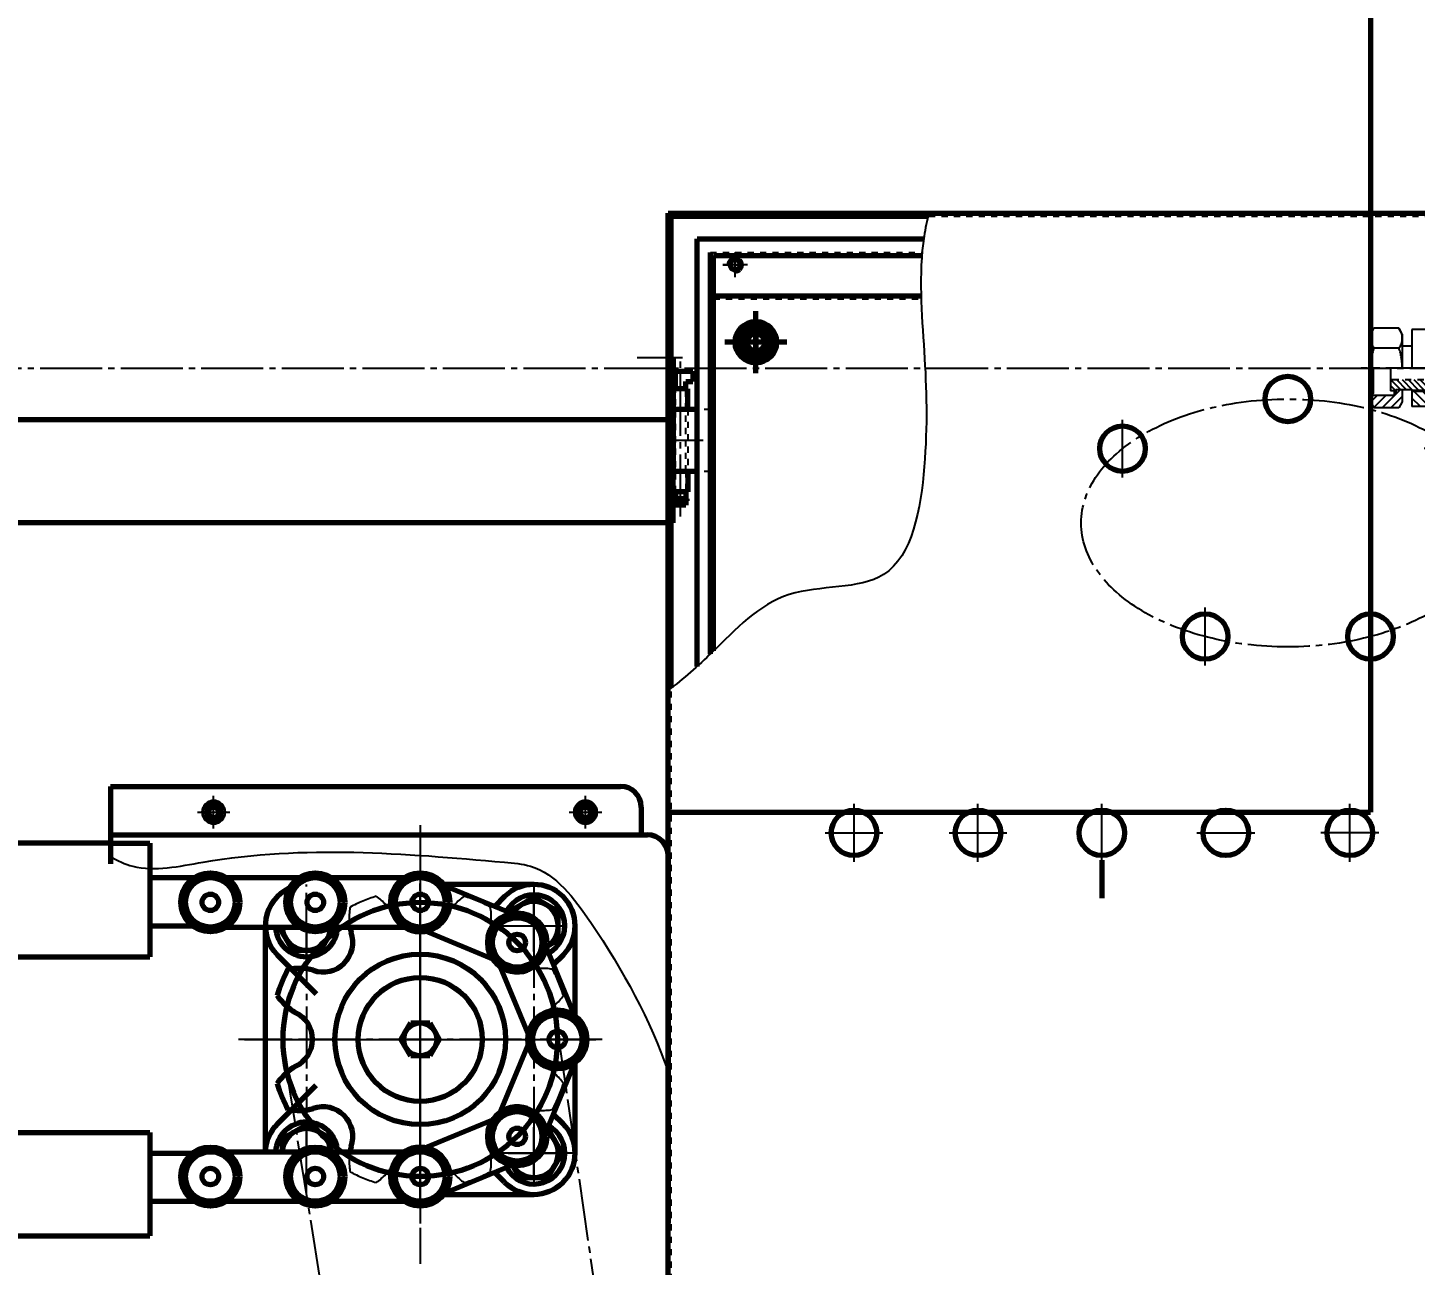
# Model space of a CAD drawing. Header units: millimetres. Extents: x -14850 to 14850, y -10500 to 10500.
# Drawn here: x 3295 to 3967, y 4300 to 4899 of the extents above; entities that cross this region are included whole.
import ezdxf

# ---------------------------------------------------------------- set-up
doc = ezdxf.new("R2010")
doc.units = ezdxf.units.MM
for name, pattern in [('EB_DASH', [6, 3, -3]), ('EB_DASHDOT', [39, 30, -3, 3, -3]), ('EB_DASHDOTDOT', [45, 30, -3, 3, -3, 3, -3])]:
    doc.linetypes.add(name, pattern=pattern)
for name, color, linetype, lineweight in [('CAXA0', 7, 'Continuous', 70), ('CAXA1', 1, 'EB_DASHDOT', 25), ('CAXA2', 6, 'EB_DASH', 25), ('CAXA3', 2, 'Continuous', 25), ('CAXA4', 3, 'Continuous', 25), ('CAXA5', 4, 'Continuous', 25)]:
    doc.layers.add(name, color=color, linetype=linetype, lineweight=lineweight)
doc.styles.add('标准', font='', dxfattribs={"width": 0.667})
doc.styles.get('标准').set_extended_font_data('SimSun')
doc.dimstyles.new('标准', dxfattribs={"dimscale": 50, "dimtxt": 4, "dimasz": 3, "dimexe": 2, "dimexo": 0, "dimtad": 1, "dimdec": 1, "dimdsep": 46, "dimtxsty": '标准', "dimcen": 0, "dimdle": 4, "dimaunit": 1, "dimazin": 2, "dimtfac": 1, "dimtdec": 3, "dimtmove": 0, "dimatfit": 3, "dimfxl": 0, "dimtolj": 1, "dimtzin": 0, "dimarcsym": 0})

# ---------------------------------------------------------------- blocks, each defined once
blk = doc.blocks.new('CAXBLOCK45', base_point=(4205.26, 4008.92))
at = {"layer": 'CAXA0', "linetype": 'Continuous', "lineweight": 70}
blk.add_hatch(color=7, dxfattribs=at).paths.add_polyline_path([(3614.29, 4669.57), (3613.76, 4669.57), (3608.76, 4669.57), (3608.24, 4669.57), (3608.24, 4670.57), (3608.76, 4670.57), (3613.76, 4670.57), (3614.29, 4670.57)], flags=0)
for p, q in [((3605.26, 4808.92), (4205.26, 4808.92)), ((3605.26, 4008.92), (3605.26, 4808.92)), ((4205.26, 4808.92), (4205.26, 4008.92)), ((4205.26, 4008.92), (3605.26, 4008.92))]:
    blk.add_line(p, q, dxfattribs=at)
at = {"layer": 'CAXA0'}
for p, q in [((3605.26, 4060.92), (3605.26, 4808.92)), ((3605.26, 4744.37), (3605.26, 4733.48)), ((3605.26, 4744.37), (3605.26, 4733.48))]:
    blk.add_line(p, q, dxfattribs=at)
at = {"layer": 'CAXA0', "color": 7, "linetype": 'Continuous', "lineweight": 70}
for p, q in [((3638.86, 4746.42), (3643.31, 4754.13)), ((3643.31, 4754.13), (3652.21, 4754.13)), ((3656.66, 4746.42), (3652.21, 4754.13)), ((3638.86, 4746.42), (3643.31, 4738.71)), ((3656.66, 4746.42), (3652.21, 4738.71)), ((3607.77, 4738.92), (3606.76, 4738.92)), ((3607.77, 4738.92), (3607.77, 4723.92)), ((3643.31, 4738.71), (3652.21, 4738.71)), ((3608.76, 4732.42), (3617.18, 4732.42)), ((3608.76, 4723.92), (3608.76, 4732.42)), ((3617.18, 4732.42), (3617.18, 4727.42)), ((3607.77, 4723.92), (3607.77, 4713.92)), ((3614.76, 4723.92), (3607.77, 4723.92)), ((3613.76, 4727.42), (3617.18, 4727.42)), ((3613.76, 4727.08), (3613.76, 4727.42)), ((3613.76, 4723.86), (3613.76, 4727.08)), ((3614.76, 4713.92), (3614.76, 4723.92)), ((3619.26, 4713.92), (3607.77, 4713.92)), ((3607.77, 4713.92), (3607.77, 4683.92)), ((3619.26, 4683.92), (3607.77, 4683.92)), ((3607.77, 4658.92), (3607.77, 4683.92)), ((3614.76, 4683.92), (3614.76, 4673.92)), ((3614.76, 4673.92), (3607.77, 4673.92)), ((3614.29, 4670.57), (3608.24, 4670.57)), ((3608.24, 4670.57), (3608.24, 4669.54)), ((3614.29, 4669.57), (3608.24, 4669.57)), ((3608.76, 4673.92), (3608.76, 4670.57)), ((3608.76, 4669.57), (3608.76, 4667.59)), ((3613.76, 4673.92), (3613.76, 4670.57)), ((3613.76, 4669.57), (3613.76, 4667.59)), ((3614.29, 4670.57), (3614.29, 4669.57)), ((3613.76, 4667.59), (3608.76, 4667.59)), ((3607.77, 4658.92), (3606.76, 4658.92))]:
    blk.add_line(p, q, dxfattribs=at)
at = {"layer": 'CAXA0', "color": 1, "linetype": 'Continuous', "lineweight": 70}
blk.add_line((3815.26, 4495.65), (3815.26, 4477.29), dxfattribs=at)
at = {"layer": 'CAXA0', "color": 7, "linetype": 'Continuous', "lineweight": 70}
for radius in [10, 7.71, 5.5, 4.25, 4.19]:
    blk.add_circle((3647.76, 4746.42), radius, dxfattribs=at)
at = {"layer": 'CAXA0', "linetype": 'Continuous', "lineweight": 70}
for centre, radius in [((3905.26, 4718.92), 11), ((3825.26, 4694.92), 11), ((3985.26, 4694.92), 11), ((4165.26, 4658.92), 9), ((3865.26, 4603.93), 11), ((3945.26, 4603.93), 11), ((3695.26, 4508.92), 11), ((3755.26, 4508.92), 11), ((3815.26, 4508.92), 11), ((3875.26, 4508.92), 11), ((3935.26, 4508.92), 11), ((3995.26, 4508.92), 11), ((4055.26, 4508.92), 11), ((4115.26, 4508.92), 11), ((4165.26, 4158.92), 9)]:
    blk.add_circle(centre, radius, dxfattribs=at)
at = {"layer": 'CAXA0', "color": 7, "linetype": 'Continuous', "lineweight": 70}
for start, end in [(35.5679, 324.4321), (324.4321, 35.5679)]:
    blk.add_arc((3637.76, 4783.92), 2.46, start, end, dxfattribs=at)
at = {"layer": 'CAXA0', "color": 1, "linetype": 'EB_DASHDOT', "lineweight": 25}
blk.add_ellipse((3905.26, 4658.92), major_axis=(100, 0), ratio=0.6, dxfattribs=at)
at = {"layer": 'CAXA1', "linetype": 'EB_DASHDOT', "lineweight": 25}
for p, q in [((3637.76, 4777.92), (3637.76, 4789.92)), ((3643.76, 4783.92), (3631.76, 4783.92)), ((3612.26, 4738.92), (3590.26, 4738.92)), ((3612.26, 4738.92), (3590.26, 4738.92)), ((3825.26, 4680.92), (3825.26, 4708.92)), ((3985.26, 4680.92), (3985.26, 4708.92)), ((3622.26, 4698.92), (3604.77, 4698.92)), ((3999.26, 4694.92), (3971.26, 4694.92)), ((4165.26, 4646.92), (4165.26, 4670.92)), ((4177.26, 4658.92), (4153.26, 4658.92)), ((3865.26, 4589.93), (3865.26, 4617.93)), ((3945.26, 4589.93), (3945.26, 4617.93)), ((3695.26, 4494.92), (3695.26, 4522.92)), ((3755.26, 4494.92), (3755.26, 4522.92)), ((3815.26, 4494.92), (3815.26, 4522.92)), ((3935.26, 4494.92), (3935.26, 4522.92)), ((3995.26, 4494.92), (3995.26, 4522.92)), ((4055.26, 4494.92), (4055.26, 4522.92)), ((4115.26, 4494.92), (4115.26, 4522.92)), ((3681.26, 4508.92), (3709.26, 4508.92)), ((3741.26, 4508.92), (3769.26, 4508.92)), ((3861.26, 4508.92), (3889.26, 4508.92)), ((3949.26, 4508.92), (3921.26, 4508.92)), ((4009.26, 4508.92), (3981.26, 4508.92)), ((4069.26, 4508.92), (4041.26, 4508.92)), ((4129.26, 4508.92), (4101.26, 4508.92)), ((4165.26, 4170.92), (4165.26, 4146.92)), ((4177.26, 4158.92), (4153.26, 4158.92))]:
    blk.add_line(p, q, dxfattribs=at)
at = {"layer": 'CAXA1', "color": 6, "linetype": 'EB_DASH', "lineweight": 25}
blk.add_line((3631.76, 4783.92), (3643.76, 4783.92), dxfattribs=at)
at = {"layer": 'CAXA1', "color": 7, "linetype": 'Continuous', "lineweight": 70}
for p, q in [((3647.76, 4731.42), (3647.76, 4761.42)), ((3647.76, 4757.13), (3647.76, 4735.71)), ((3647.76, 4738.42), (3647.76, 4754.42)), ((3662.76, 4746.42), (3632.76, 4746.42)), ((3659.66, 4746.42), (3635.86, 4746.42)), ((3655.76, 4746.42), (3639.76, 4746.42))]:
    blk.add_line(p, q, dxfattribs=at)
at = {"layer": 'CAXA1', "color": 1, "linetype": 'EB_DASHDOT', "lineweight": 25}
blk.add_line((3611.26, 4662.04), (3611.26, 4739.4), dxfattribs=at)
at = {"layer": 'CAXA2', "color": 7, "linetype": 'Continuous', "lineweight": 70}
for p, q in [((3606.76, 4807.42), (3630.46, 4807.42)), ((3606.76, 4579.1), (3606.76, 4807.42)), ((3630.46, 4807.42), (3731.11, 4807.42)), ((3619.26, 4796.42), (3728.99, 4796.42)), ((3619.26, 4589.48), (3619.26, 4796.42)), ((3627.26, 4788.42), (3728.11, 4788.42)), ((3627.26, 4597.04), (3627.26, 4788.42)), ((3627.26, 4768.92), (3728.11, 4768.92))]:
    blk.add_line(p, q, dxfattribs=at)
at = {"layer": 'CAXA2', "color": 6, "linetype": 'EB_DASH', "lineweight": 25}
for p, q in [((3731.6, 4807.42), (4203.76, 4807.42)), ((4203.76, 4807.42), (4203.76, 4010.42)), ((3625.76, 4789.92), (3728.24, 4789.92)), ((3627.26, 4768.92), (3625.26, 4768.92)), ((3625.26, 4595.1), (3625.26, 4768.92)), ((3627.26, 4767.42), (3626.76, 4767.42)), ((3626.76, 4596.55), (3626.76, 4767.42)), ((3627.26, 4767.42), (3728.11, 4767.42)), ((3607.77, 4723.92), (3606.76, 4723.92)), ((3608.76, 4673.92), (3608.76, 4723.92)), ((3613.76, 4713.92), (3613.76, 4723.86)), ((3613.76, 4683.92), (3613.76, 4713.92)), ((3614.76, 4713.92), (3614.76, 4683.92)), ((3625.76, 4713.92), (3619.26, 4713.92)), ((3613.76, 4683.92), (3613.76, 4673.98)), ((3625.76, 4683.92), (3619.26, 4683.92)), ((3607.77, 4673.92), (3606.76, 4673.92)), ((3606.76, 4010.42), (3606.76, 4579.1)), ((4203.76, 4010.42), (3606.76, 4010.42))]:
    blk.add_line(p, q, dxfattribs=at)
at = {"layer": 'CAXA2', "linetype": 'Continuous', "lineweight": 70}
blk.add_line((3625.76, 4595.58), (3625.76, 4789.92), dxfattribs=at)
at = {"layer": 'CAXA3', "color": 7, "linetype": 'Continuous', "lineweight": 70}
for centre, radius, start, end in [((3637.76, 4783.92), 3, 48.18969, 190), ((3637.76, 4783.92), 3, 311.81031, 48.18969), ((3637.76, 4783.92), 3, 270, 311.81031), ((3647.76, 4746.42), 5, 90, 10), ((3647.76, 4746.42), 5, 350, 270)]:
    blk.add_arc(centre, radius, start, end, dxfattribs=at)
at = {"layer": 'CAXA3', "linetype": 'Continuous', "lineweight": 25}
blk.add_open_spline([(3731.48, 4808.92), (3730.54, 4805.22), (3725.98, 4783.19), (3729.8, 4741.04), (3731.47, 4689.05), (3720.4, 4623.56), (3659.94, 4631.51), (3631.44, 4600.28), (3612.73, 4583.4), (3605.26, 4578)], degree=3, knots=[0, 0, 0, 0, 11.543517, 67.882937, 124.222356, 180.561775, 227.759071, 274.956367, 302.932351, 302.932351, 302.932351, 302.932351], dxfattribs=at)
blk = doc.blocks.new('CAXBLOCK47')
at = {"layer": 'CAXA4', "color": 0, "linetype": 'Continuous', "lineweight": 25}
for p, q in [((3973.69, 4715.24), (3966.38, 4722.55)), ((3973.04, 4720.14), (3970.62, 4722.55)), ((3969.45, 4715.24), (3965.32, 4719.36)), ((3975.82, 4717.35), (3973.08, 4720.09)), ((3979.74, 4717.67), (3977.32, 4720.09)), ((3983.98, 4717.67), (3980.73, 4720.92)), ((3988.23, 4717.67), (3985.56, 4720.34)), ((3992.47, 4717.67), (3989.22, 4720.92)), ((3996.71, 4717.67), (3993.46, 4720.92)), ((4000.95, 4717.67), (3997.7, 4720.92)), ((4004.26, 4718.61), (4001.95, 4720.92)), ((4007.81, 4719.3), (4006.19, 4720.92)), ((4012.06, 4719.3), (4010.43, 4720.92)), ((4016.3, 4719.3), (4014.67, 4720.92)), ((4020.54, 4719.3), (4018.92, 4720.92))]:
    blk.add_line(p, q, dxfattribs=at)
blk = doc.blocks.new('CAXBLOCK48')
at = {"layer": 'CAXA4', "color": 0, "linetype": 'Continuous', "lineweight": 25}
for p, q in [((3973.45, 4722.55), (3973.04, 4722.96)), ((3974.87, 4722.55), (3974.32, 4723.09)), ((3976.28, 4722.55), (3975.74, 4723.09)), ((3977.69, 4722.55), (3977.15, 4723.09)), ((3979.11, 4722.55), (3978.57, 4723.09)), ((3980.52, 4722.55), (3979.98, 4723.09)), ((3981.94, 4722.55), (3980.98, 4723.51)), ((3983.35, 4722.55), (3982.5, 4723.39)), ((3984.77, 4722.55), (3984.22, 4723.09)), ((3986.18, 4722.55), (3985.64, 4723.09)), ((3987.59, 4722.55), (3986.99, 4723.15)), ((3989.01, 4722.55), (3987.79, 4723.77)), ((3990.42, 4722.55), (3989.88, 4723.09)), ((3991.84, 4722.55), (3991.29, 4723.09)), ((3993.25, 4722.55), (3992.71, 4723.09)), ((3994.66, 4722.55), (3993.71, 4723.51)), ((3996.08, 4722.55), (3995.54, 4723.09)), ((3997.49, 4722.55), (3996.94, 4723.1)), ((3998.91, 4722.55), (3998.35, 4723.1)), ((4000.32, 4722.55), (3999.76, 4723.11)), ((4001.74, 4722.55), (4001.17, 4723.12)), ((4003.15, 4722.55), (4002.58, 4723.12)), ((4004.56, 4722.55), (4003.98, 4723.13)), ((4005.98, 4722.55), (4005.39, 4723.13)), ((4007.39, 4722.55), (4006.8, 4723.14)), ((4008.81, 4722.55), (4008.21, 4723.15)), ((4010.22, 4722.55), (4009.62, 4723.15)), ((4011.64, 4722.55), (4011.02, 4723.16)), ((4013.05, 4722.55), (4012.43, 4723.17)), ((4014.46, 4722.55), (4013.84, 4723.17)), ((4015.88, 4722.55), (4015.25, 4723.18)), ((4017.29, 4722.55), (4016.65, 4723.18)), ((4018.71, 4722.55), (4018.06, 4723.19))]:
    blk.add_line(p, q, dxfattribs=at)
blk = doc.blocks.new('CAXBLOCK49')
at = {"layer": 'CAXA4', "color": 0, "linetype": 'Continuous', "lineweight": 25}
for p, q in [((3973.04, 4722.57), (3973.56, 4723.09)), ((3974.43, 4722.55), (3974.97, 4723.09)), ((3975.84, 4722.55), (3976.38, 4723.09)), ((3977.26, 4722.55), (3977.8, 4723.09)), ((3978.67, 4722.55), (3979.21, 4723.09)), ((3980.09, 4722.55), (3981.28, 4723.74)), ((3981.5, 4722.55), (3982.4, 4723.45)), ((3982.91, 4722.55), (3983.46, 4723.09)), ((3984.33, 4722.55), (3984.87, 4723.09)), ((3985.74, 4722.55), (3986.28, 4723.09)), ((3987.16, 4722.55), (3988.32, 4723.71)), ((3988.57, 4722.55), (3989.16, 4723.14)), ((3989.98, 4722.55), (3990.53, 4723.09)), ((3991.4, 4722.55), (3991.94, 4723.09)), ((3992.81, 4722.55), (3993.92, 4723.65)), ((3994.23, 4722.55), (3995.05, 4723.37)), ((3995.64, 4722.55), (3996.19, 4723.09)), ((3997.06, 4722.55), (3997.61, 4723.1)), ((3998.47, 4722.55), (3999.03, 4723.11)), ((3999.88, 4722.55), (4000.45, 4723.11)), ((4001.3, 4722.55), (4001.87, 4723.12)), ((4002.71, 4722.55), (4003.29, 4723.12)), ((4004.13, 4722.55), (4004.71, 4723.13)), ((4005.54, 4722.55), (4006.13, 4723.14)), ((4006.96, 4722.55), (4007.55, 4723.14)), ((4008.37, 4722.55), (4008.97, 4723.15)), ((4009.78, 4722.55), (4010.39, 4723.16)), ((4011.2, 4722.55), (4011.81, 4723.16)), ((4012.61, 4722.55), (4013.23, 4723.17)), ((4014.03, 4722.55), (4014.65, 4723.18)), ((4015.44, 4722.55), (4016.08, 4723.18)), ((4016.85, 4722.55), (4017.5, 4723.19)), ((4018.27, 4722.55), (4018.92, 4723.2)), ((4019.68, 4722.55), (4019.84, 4722.71))]:
    blk.add_line(p, q, dxfattribs=at)
blk = doc.blocks.new('CAXBLOCK50')
at = {"layer": 'CAXA4', "color": 0, "linetype": 'Continuous', "lineweight": 25}
for p, q in [((3975.08, 4720.92), (3974.26, 4721.74)), ((3976.49, 4720.92), (3975.68, 4721.74)), ((3977.91, 4720.92), (3977.09, 4721.74)), ((3979.32, 4720.92), (3978.51, 4721.74)), ((3980.73, 4720.92), (3979.92, 4721.74)), ((3982.15, 4720.92), (3981.34, 4721.74)), ((3983.76, 4720.73), (3982.75, 4721.74)), ((3985.56, 4720.34), (3984.16, 4721.74)), ((3986.55, 4720.76), (3985.58, 4721.74)), ((3987.8, 4720.92), (3986.99, 4721.74)), ((3989.22, 4720.92), (3988.41, 4721.74)), ((3991.19, 4720.37), (3989.82, 4721.74)), ((3992.36, 4720.61), (3991.23, 4721.74)), ((3993.46, 4720.92), (3992.65, 4721.74)), ((3994.88, 4720.92), (3994.06, 4721.74)), ((3996.29, 4720.92), (3995.48, 4721.74)), ((3997.7, 4720.92), (3996.89, 4721.74)), ((3999.12, 4720.92), (3998.31, 4721.74)), ((4000.53, 4720.92), (3999.72, 4721.74)), ((4001.95, 4720.92), (4001.13, 4721.74)), ((4003.36, 4720.92), (4002.55, 4721.74)), ((4004.78, 4720.92), (4003.96, 4721.74)), ((4006.19, 4720.92), (4005.38, 4721.74)), ((4007.6, 4720.92), (4006.79, 4721.74)), ((4009.02, 4720.92), (4008.21, 4721.74)), ((4010.43, 4720.92), (4009.62, 4721.74)), ((4011.85, 4720.92), (4011.03, 4721.74)), ((4013.26, 4720.92), (4012.45, 4721.74)), ((4014.67, 4720.92), (4013.86, 4721.74)), ((4016.09, 4720.92), (4015.28, 4721.74)), ((4017.5, 4720.92), (4016.69, 4721.74)), ((4018.92, 4720.92), (4018.1, 4721.74)), ((4020.33, 4720.92), (4019.52, 4721.74))]:
    blk.add_line(p, q, dxfattribs=at)
blk = doc.blocks.new('CAXBLOCK51')
at = {"layer": 'CAXA4', "color": 0, "linetype": 'Continuous', "lineweight": 25}
for p, q in [((3973.32, 4721.44), (3973.62, 4721.74)), ((3974.22, 4720.92), (3975.03, 4721.74)), ((3975.63, 4720.92), (3976.44, 4721.74)), ((3977.05, 4720.92), (3977.86, 4721.74)), ((3978.46, 4720.92), (3979.27, 4721.74)), ((3979.87, 4720.92), (3980.69, 4721.74)), ((3981.29, 4720.92), (3982.1, 4721.74)), ((3982.7, 4720.92), (3983.52, 4721.74)), ((3983.88, 4720.69), (3984.93, 4721.74)), ((3984.99, 4720.38), (3986.34, 4721.74)), ((3986.95, 4720.92), (3987.76, 4721.74)), ((3988.36, 4720.92), (3989.17, 4721.74)), ((3989.66, 4720.8), (3990.59, 4721.74)), ((3990.76, 4720.49), (3992, 4721.74)), ((3992.24, 4720.56), (3993.42, 4721.74)), ((3994.02, 4720.92), (3994.83, 4721.74)), ((3995.43, 4720.92), (3996.24, 4721.74)), ((3996.85, 4720.92), (3997.66, 4721.74)), ((3998.26, 4720.92), (3999.07, 4721.74)), ((3999.67, 4720.92), (4000.49, 4721.74)), ((4001.09, 4720.92), (4001.9, 4721.74)), ((4002.5, 4720.92), (4003.31, 4721.74)), ((4003.92, 4720.92), (4004.73, 4721.74)), ((4005.33, 4720.92), (4006.14, 4721.74)), ((4006.74, 4720.92), (4007.56, 4721.74)), ((4008.16, 4720.92), (4008.97, 4721.74)), ((4009.57, 4720.92), (4010.39, 4721.74)), ((4010.99, 4720.92), (4011.8, 4721.74)), ((4012.4, 4720.92), (4013.21, 4721.74)), ((4013.82, 4720.92), (4014.63, 4721.74)), ((4015.23, 4720.92), (4016.04, 4721.74)), ((4016.64, 4720.92), (4017.46, 4721.74)), ((4018.06, 4720.92), (4018.87, 4721.74)), ((4019.47, 4720.92), (4020.29, 4721.74)), ((4020.89, 4720.92), (4021.09, 4721.13))]:
    blk.add_line(p, q, dxfattribs=at)
blk = doc.blocks.new('CAXBLOCK52')
at = {"layer": 'CAXA4', "color": 0, "linetype": 'Continuous', "lineweight": 25}
for p, q in [((3957.61, 4722.84), (3954.98, 4725.46)), ((3959.96, 4723.32), (3955.13, 4728.14)), ((3962.78, 4723.32), (3957.96, 4728.14)), ((3965.84, 4723.09), (3960.79, 4728.14)), ((3968.67, 4723.09), (3963.62, 4728.14)), ((3971.5, 4723.09), (3966.45, 4728.14)), ((3974.32, 4723.09), (3969.28, 4728.14)), ((3977.15, 4723.09), (3972.11, 4728.14)), ((3979.98, 4723.09), (3974.93, 4728.14)), ((3982.5, 4723.39), (3977.76, 4728.14)), ((3985.64, 4723.09), (3980.59, 4728.14)), ((3987.79, 4723.77), (3983.42, 4728.14)), ((3991.29, 4723.09), (3986.25, 4728.14)), ((3993.71, 4723.51), (3989.08, 4728.14)), ((3996.94, 4723.1), (3991.9, 4728.14)), ((3999.76, 4723.11), (3994.73, 4728.14)), ((4002.01, 4723.69), (3997.56, 4728.14)), ((4003.82, 4724.71), (4000.39, 4728.14)), ((4004.03, 4727.33), (4003.22, 4728.14))]:
    blk.add_line(p, q, dxfattribs=at)
blk = doc.blocks.new('CAXBLOCK53')
at = {"layer": 'CAXA4', "color": 0, "linetype": 'Continuous', "lineweight": 25}
for p, q in [((3967.36, 4722.55), (3967.9, 4723.09)), ((3971.6, 4722.55), (3972.14, 4723.09))]:
    blk.add_line(p, q, dxfattribs=at)
blk = doc.blocks.new('CAXBLOCK54')
at = {"layer": 'CAXA4', "color": 0, "linetype": 'Continuous', "lineweight": 25}
for p, q in [((3950.96, 4714.64), (3959.64, 4723.32)), ((3945.29, 4717.45), (3948.54, 4720.7)), ((3946.85, 4714.76), (3952.78, 4720.7)), ((3955.2, 4714.64), (3960.69, 4720.13))]:
    blk.add_line(p, q, dxfattribs=at)
blk = doc.blocks.new('CAXBLOCK46', base_point=(3954.98, 4733.92))
at = {"layer": 'CAXA0', "linetype": 'EB_DASHDOTDOT', "lineweight": 25}
for p, q in [((3945.26, 4750.34), (3946.92, 4753.21)), ((3945.26, 4750.34), (3945.26, 4717.5)), ((3959.04, 4753.21), (3946.92, 4753.21)), ((3960.69, 4750.34), (3959.04, 4753.21)), ((3960.69, 4750.34), (3960.69, 4733.92)), ((3965.32, 4752.61), (3965.32, 4733.92)), ((3973.81, 4752.61), (3965.32, 4752.61)), ((3976.12, 4750.17), (3973.81, 4752.61)), ((3973.81, 4752.61), (3973.81, 4733.92)), ((3976.12, 4750.17), (3976.12, 4733.92)), ((4002.48, 4750.17), (3976.12, 4750.17)), ((4002.48, 4750.17), (4005.58, 4748.55)), ((4002.48, 4750.17), (4002.48, 4733.92)), ((3959.04, 4743.57), (3946.92, 4743.57)), ((3965.32, 4744.53), (3960.69, 4744.53)), ((4005.58, 4748.55), (4005.58, 4733.92)), ((4022.55, 4748.55), (4005.58, 4748.55)), ((4023.48, 4742.05), (4022.55, 4748.55)), ((4022.55, 4733.92), (4023.48, 4742.05)), ((3946.81, 4721.77), (3946.81, 4733.92)), ((4004.03, 4733.92), (4004.03, 4724.82)), ((4023.48, 4727.42), (4022.55, 4733.92)), ((4004.03, 4728.14), (3954.98, 4728.14)), ((3957.61, 4722.83), (3954.98, 4722.83)), ((3956.84, 4720.7), (3956.84, 4722.83)), ((3956.84, 4720.7), (3957.61, 4722.05)), ((3965.32, 4723.32), (3957.61, 4723.32)), ((3957.61, 4723.32), (3957.61, 4722.05)), ((3960.69, 4723.32), (3960.69, 4717.5)), ((3965.32, 4723.09), (3965.32, 4723.32)), ((3965.32, 4723.2), (3965.32, 4715.24)), ((3973.04, 4723.09), (3965.32, 4723.09)), ((4020.01, 4722.55), (3965.32, 4722.55)), ((3980.44, 4723.09), (3973.04, 4723.09)), ((3973.04, 4723.09), (3973.04, 4720.03)), ((3981.52, 4723.93), (3980.44, 4723.09)), ((3983.06, 4723.09), (3981.52, 4723.93)), ((3986.92, 4723.09), (3983.06, 4723.09)), ((3988, 4723.93), (3986.92, 4723.09)), ((3989.24, 4723.09), (3988, 4723.93)), ((3993.09, 4723.09), (3989.24, 4723.09)), ((3994.33, 4723.93), (3993.09, 4723.09)), ((3995.41, 4723.09), (3994.33, 4723.93)), ((4019.45, 4723.2), (3995.41, 4723.09)), ((4004.03, 4724.82), (4000.95, 4723.09)), ((4019.45, 4723.2), (4023.48, 4727.42)), ((4022.55, 4719.3), (4019.45, 4723.2)), ((3946.81, 4721.77), (3945.26, 4719.75)), ((3945.26, 4717.5), (3946.92, 4714.64)), ((3956.84, 4720.7), (3945.78, 4720.7)), ((3960.69, 4717.5), (3959.04, 4714.64)), ((3973.81, 4715.24), (3965.32, 4715.24)), ((4020.69, 4721.74), (3973.04, 4721.74)), ((3973.04, 4721.74), (3973.81, 4720.92)), ((3979.82, 4720.09), (3973.04, 4720.09)), ((3979.82, 4720.92), (3973.81, 4720.92)), ((3976.12, 4717.67), (3973.81, 4715.24)), ((4002.48, 4717.67), (3976.12, 4717.67)), ((3983.06, 4720.92), (3979.82, 4720.92)), ((3979.82, 4720.92), (3979.82, 4720.09)), ((3985.38, 4720.27), (3983.06, 4720.92)), ((3986.92, 4720.92), (3985.38, 4720.27)), ((3989.24, 4720.92), (3986.92, 4720.92)), ((3991.55, 4720.27), (3989.24, 4720.92)), ((3993.09, 4720.92), (3991.55, 4720.27)), ((4021.31, 4720.92), (3993.09, 4720.92)), ((4002.48, 4717.67), (4005.58, 4719.3)), ((4022.55, 4719.3), (4005.58, 4719.3)), ((3959.04, 4714.64), (3946.92, 4714.64))]:
    blk.add_line(p, q, dxfattribs=at)
for centre, radius, start, end in [((3953.12, 4748.39), 7.85, 142.12112, 217.87888), ((3952.84, 4748.39), 7.85, 322.12112, 37.87888), ((3974.19, 4733.92), 28.93, 160.52878, 180), ((3931.76, 4733.92), 28.93, 0, 19.47122)]:
    blk.add_arc(centre, radius, start, end, dxfattribs=at)
at = {"layer": 'CAXA1', "linetype": 'EB_DASHDOTDOT', "lineweight": 25}
for p, q in [((3974.58, 4753.61), (3974.58, 4730.92)), ((4027.73, 4733.92), (3939.8, 4733.92))]:
    blk.add_line(p, q, dxfattribs=at)
at = {"layer": 'CAXA1', "color": 7, "linetype": 'EB_DASHDOTDOT', "lineweight": 25}
blk.add_line((3954.98, 4733.92), (3954.98, 4722.83), dxfattribs=at)
at = {"layer": 'CAXA5'}
for name in ['CAXBLOCK54', 'CAXBLOCK52']:
    blk.add_blockref(name, (0, 0), dxfattribs=at)
at = {"layer": 'CAXA5', "linetype": 'EB_DASHDOTDOT', "lineweight": 25}
for name in ['CAXBLOCK47', 'CAXBLOCK53', 'CAXBLOCK48', 'CAXBLOCK49', 'CAXBLOCK51', 'CAXBLOCK50']:
    blk.add_blockref(name, (0, 0), dxfattribs=at)
blk = doc.blocks.new('CAXBLOCK96', base_point=(3485.26, 4408.92))
at = {"color": 230, "linetype": 'EB_DASHDOTDOT', "lineweight": 25}
for centre, radius, start, end in [((3485.26, 4408.92), 72.5, 107.08531, 117.91469), ((3447.18, 4454.18), 29.32, 30.8409, 55.08451), ((3480.19, 4467.85), 29.32, 169.91549, 188.94007)]:
    blk.add_arc(centre, radius, start, end, dxfattribs=at)
at = {"layer": 'CAXA0', "color": 230, "linetype": 'EB_DASHDOTDOT', "lineweight": 25}
for centre, radius, start, end in [((3523.34, 4454.18), 29.32, 124.91549, 149.1591), ((3485.26, 4408.92), 72.5, 62.08531, 72.91469), ((3490.34, 4467.85), 29.32, 345.8409, 10.08451), ((3544.19, 4414), 29.32, 79.91549, 104.1591), ((3485.26, 4408.92), 72.5, 17.08531, 27.91469), ((3530.52, 4447), 29.32, 300.8409, 325.08451), ((3530.52, 4370.84), 29.32, 34.91549, 59.1591), ((3485.26, 4408.92), 72.5, 332.08531, 342.91469), ((3544.19, 4403.85), 29.32, 255.8409, 280.08451), ((3480.19, 4349.99), 29.32, 171.05993, 190.08451), ((3490.34, 4349.99), 29.32, 349.91549, 14.1591), ((3447.18, 4363.66), 29.32, 304.91549, 329.1591), ((3523.34, 4363.66), 29.32, 210.8409, 235.08451), ((3485.26, 4408.92), 72.5, 242.08531, 252.91469), ((3485.26, 4408.92), 72.5, 287.08531, 297.91469)]:
    blk.add_arc(centre, radius, start, end, dxfattribs=at)
at = {"layer": 'CAXA0', "linetype": 'Continuous', "lineweight": 70}
for centre, radius, start, end in [((3485.26, 4475.3), 14.27, 205.0816, 334.9184), ((3532.2, 4455.86), 14.27, 160.0816, 289.9184), ((3532.2, 4361.99), 14.28, 70.0816, 199.9184), ((3485.26, 4342.55), 14.28, 25.0816, 154.9184)]:
    blk.add_arc(centre, radius, start, end, dxfattribs=at)
at = {"layer": 'CAXA0', "color": 230, "linetype": 'Continuous', "lineweight": 70}
for centre, radius, start, end in [((3438.33, 4455.86), 14.28, 250.0816, 19.9184), ((3438.33, 4455.86), 14.28, 250.0816, 19.9184), ((3480.19, 4467.85), 29.32, 188.94007, 194.1591), ((3485.26, 4408.92), 72.5, 152.08531, 162.91469), ((3426.33, 4414), 29.32, 75.8409, 100.08451), ((3440, 4447), 29.32, 214.91549, 239.1591), ((3440, 4447), 29.32, 233.94007, 239.1591), ((3418.89, 4408.92), 14.28, 295.0816, 64.9184), ((3418.89, 4408.92), 14.28, 295.0816, 64.9184), ((3551.64, 4408.92), 14.28, 115.0816, 244.9184), ((3440, 4370.84), 29.32, 120.8409, 145.08451), ((3440, 4370.84), 29.32, 120.8409, 145.08451), ((3485.26, 4408.92), 72.5, 197.08531, 207.91469), ((3485.26, 4408.92), 72.5, 197.08531, 207.91469), ((3426.33, 4403.85), 29.32, 259.91549, 284.1591), ((3426.33, 4403.85), 29.32, 259.91549, 284.1591), ((3426.33, 4403.85), 29.32, 278.94007, 284.1591), ((3438.33, 4361.99), 14.28, 340.0816, 109.9184), ((3438.33, 4361.99), 14.28, 340.0816, 109.9184), ((3438.33, 4361.99), 14.28, 340.0816, 109.9184), ((3480.19, 4349.99), 29.32, 165.8409, 171.05993)]:
    blk.add_arc(centre, radius, start, end, dxfattribs=at)
blk = doc.blocks.new('CAXBLOCK97', base_point=(3485.26, 4408.92))
at = {"color": 230, "linetype": 'EB_DASHDOTDOT', "lineweight": 25}
for centre, radius, start, end in [((3485.26, 4408.92), 72.5, 107.08531, 117.91469), ((3447.18, 4454.18), 29.32, 30.8409, 55.08451), ((3480.19, 4467.85), 29.32, 169.91549, 188.94007)]:
    blk.add_arc(centre, radius, start, end, dxfattribs=at)
at = {"layer": 'CAXA0', "color": 230, "linetype": 'EB_DASHDOTDOT', "lineweight": 25}
for centre, radius, start, end in [((3523.34, 4454.18), 29.32, 124.91549, 149.1591), ((3485.26, 4408.92), 72.5, 62.08531, 72.91469), ((3490.34, 4467.85), 29.32, 345.8409, 10.08451), ((3544.19, 4414), 29.32, 79.91549, 104.1591), ((3485.26, 4408.92), 72.5, 17.08531, 27.91469), ((3530.52, 4447), 29.32, 300.8409, 325.08451), ((3530.52, 4370.84), 29.32, 34.91549, 59.1591), ((3485.26, 4408.92), 72.5, 332.08531, 342.91469), ((3544.19, 4403.85), 29.32, 255.8409, 280.08451), ((3480.19, 4349.99), 29.32, 171.05993, 190.08451), ((3490.34, 4349.99), 29.32, 349.91549, 14.1591), ((3447.18, 4363.66), 29.32, 304.91549, 329.1591), ((3523.34, 4363.66), 29.32, 210.8409, 235.08451), ((3485.26, 4408.92), 72.5, 242.08531, 252.91469), ((3485.26, 4408.92), 72.5, 287.08531, 297.91469)]:
    blk.add_arc(centre, radius, start, end, dxfattribs=at)
at = {"layer": 'CAXA0', "linetype": 'Continuous', "lineweight": 70}
for centre, radius, start, end in [((3485.26, 4475.3), 14.27, 205.0816, 334.9184), ((3532.2, 4455.86), 14.27, 160.0816, 289.9184), ((3532.2, 4361.99), 14.28, 70.0816, 199.9184), ((3485.26, 4342.55), 14.28, 25.0816, 154.9184)]:
    blk.add_arc(centre, radius, start, end, dxfattribs=at)
at = {"layer": 'CAXA0', "color": 230, "linetype": 'Continuous', "lineweight": 70}
for centre, radius, start, end in [((3438.33, 4455.86), 14.28, 250.0816, 19.9184), ((3438.33, 4455.86), 14.28, 250.0816, 19.9184), ((3480.19, 4467.85), 29.32, 188.94007, 194.1591), ((3485.26, 4408.92), 72.5, 152.08531, 162.91469), ((3426.33, 4414), 29.32, 75.8409, 100.08451), ((3440, 4447), 29.32, 214.91549, 239.1591), ((3440, 4447), 29.32, 233.94007, 239.1591), ((3418.89, 4408.92), 14.28, 295.0816, 64.9184), ((3418.89, 4408.92), 14.28, 295.0816, 64.9184), ((3551.64, 4408.92), 14.28, 115.0816, 244.9184), ((3440, 4370.84), 29.32, 120.8409, 145.08451), ((3440, 4370.84), 29.32, 120.8409, 145.08451), ((3485.26, 4408.92), 72.5, 197.08531, 207.91469), ((3485.26, 4408.92), 72.5, 197.08531, 207.91469), ((3426.33, 4403.85), 29.32, 259.91549, 284.1591), ((3426.33, 4403.85), 29.32, 259.91549, 284.1591), ((3426.33, 4403.85), 29.32, 278.94007, 284.1591), ((3438.33, 4361.99), 14.28, 340.0816, 109.9184), ((3438.33, 4361.99), 14.28, 340.0816, 109.9184), ((3438.33, 4361.99), 14.28, 340.0816, 109.9184), ((3480.19, 4349.99), 29.32, 165.8409, 171.05993)]:
    blk.add_arc(centre, radius, start, end, dxfattribs=at)
blk = doc.blocks.new('CAXBLOCK98', base_point=(3485.26, 4408.92))
at = {"layer": 'CAXA0'}
for p, q in [((3476.03, 4408.92), (3480.65, 4416.92)), ((3480.65, 4416.92), (3489.88, 4416.92)), ((3489.88, 4416.92), (3494.5, 4408.92)), ((3480.65, 4400.92), (3476.03, 4408.92)), ((3494.5, 4408.92), (3489.88, 4400.92)), ((3489.88, 4400.92), (3480.65, 4400.92))]:
    blk.add_line(p, q, dxfattribs=at)
blk.add_circle((3485.26, 4408.92), 8, dxfattribs=at)
at = {"layer": 'CAXA1', "linetype": 'EB_DASHDOT', "lineweight": 25}
for p, q in [((3485.26, 4419.92), (3485.26, 4397.92)), ((3473.03, 4408.92), (3497.5, 4408.92))]:
    blk.add_line(p, q, dxfattribs=at)
blk = doc.blocks.new('CAXBLOCK99', base_point=(3485.26, 4408.92))
at = {"layer": 'CAXA0'}
for p, q in [((3476.03, 4408.92), (3480.65, 4416.92)), ((3480.65, 4416.92), (3489.88, 4416.92)), ((3489.88, 4416.92), (3494.5, 4408.92)), ((3480.65, 4400.92), (3476.03, 4408.92)), ((3494.5, 4408.92), (3489.88, 4400.92)), ((3489.88, 4400.92), (3480.65, 4400.92))]:
    blk.add_line(p, q, dxfattribs=at)
blk.add_circle((3485.26, 4408.92), 8, dxfattribs=at)
at = {"layer": 'CAXA1', "linetype": 'EB_DASHDOT', "lineweight": 25}
for p, q in [((3485.26, 4419.92), (3485.26, 4397.92)), ((3473.03, 4408.92), (3497.5, 4408.92))]:
    blk.add_line(p, q, dxfattribs=at)
blk = doc.blocks.new('CAXBLOCK100', base_point=(3485.26, 4408.92))
at = {"color": 230, "linetype": 'EB_DASHDOTDOT', "lineweight": 25}
for centre, radius, start, end in [((3485.26, 4408.92), 72.5, 107.08531, 117.91469), ((3447.18, 4454.18), 29.32, 30.8409, 55.08451), ((3480.19, 4467.85), 29.32, 169.91549, 188.94007)]:
    blk.add_arc(centre, radius, start, end, dxfattribs=at)
at = {"layer": 'CAXA0', "color": 230, "linetype": 'EB_DASHDOTDOT', "lineweight": 25}
for centre, radius, start, end in [((3523.34, 4454.18), 29.32, 124.91549, 149.1591), ((3485.26, 4408.92), 72.5, 62.08531, 72.91469), ((3490.34, 4467.85), 29.32, 345.8409, 10.08451), ((3544.19, 4414), 29.32, 79.91549, 104.1591), ((3485.26, 4408.92), 72.5, 17.08531, 27.91469), ((3530.52, 4447), 29.32, 300.8409, 325.08451), ((3530.52, 4370.84), 29.32, 34.91549, 59.1591), ((3485.26, 4408.92), 72.5, 332.08531, 342.91469), ((3544.19, 4403.85), 29.32, 255.8409, 280.08451), ((3480.19, 4349.99), 29.32, 171.05993, 190.08451), ((3490.34, 4349.99), 29.32, 349.91549, 14.1591), ((3447.18, 4363.66), 29.32, 304.91549, 329.1591), ((3523.34, 4363.66), 29.32, 210.8409, 235.08451), ((3485.26, 4408.92), 72.5, 242.08531, 252.91469), ((3485.26, 4408.92), 72.5, 287.08531, 297.91469)]:
    blk.add_arc(centre, radius, start, end, dxfattribs=at)
at = {"layer": 'CAXA0', "linetype": 'Continuous', "lineweight": 70}
for centre, radius, start, end in [((3485.26, 4475.3), 14.27, 205.0816, 334.9184), ((3532.2, 4455.86), 14.27, 160.0816, 289.9184), ((3532.2, 4361.99), 14.28, 70.0816, 199.9184), ((3485.26, 4342.55), 14.28, 25.0816, 154.9184)]:
    blk.add_arc(centre, radius, start, end, dxfattribs=at)
at = {"layer": 'CAXA0', "color": 230, "linetype": 'Continuous', "lineweight": 70}
for centre, radius, start, end in [((3438.33, 4455.86), 14.28, 250.0816, 19.9184), ((3438.33, 4455.86), 14.28, 250.0816, 19.9184), ((3480.19, 4467.85), 29.32, 188.94007, 194.1591), ((3485.26, 4408.92), 72.5, 152.08531, 162.91469), ((3426.33, 4414), 29.32, 75.8409, 100.08451), ((3440, 4447), 29.32, 214.91549, 239.1591), ((3440, 4447), 29.32, 233.94007, 239.1591), ((3418.89, 4408.92), 14.28, 295.0816, 64.9184), ((3418.89, 4408.92), 14.28, 295.0816, 64.9184), ((3551.64, 4408.92), 14.28, 115.0816, 244.9184), ((3440, 4370.84), 29.32, 120.8409, 145.08451), ((3440, 4370.84), 29.32, 120.8409, 145.08451), ((3485.26, 4408.92), 72.5, 197.08531, 207.91469), ((3485.26, 4408.92), 72.5, 197.08531, 207.91469), ((3426.33, 4403.85), 29.32, 259.91549, 284.1591), ((3426.33, 4403.85), 29.32, 259.91549, 284.1591), ((3426.33, 4403.85), 29.32, 278.94007, 284.1591), ((3438.33, 4361.99), 14.28, 340.0816, 109.9184), ((3438.33, 4361.99), 14.28, 340.0816, 109.9184), ((3438.33, 4361.99), 14.28, 340.0816, 109.9184), ((3480.19, 4349.99), 29.32, 165.8409, 171.05993)]:
    blk.add_arc(centre, radius, start, end, dxfattribs=at)
blk = doc.blocks.new('CAXBLOCK101', base_point=(3385.26, 4518.92))
at = {"layer": 'CAXA0'}
for p, q in [((3382.38, 4518.92), (3383.82, 4521.42)), ((3383.82, 4521.42), (3386.71, 4521.42)), ((3388.15, 4518.92), (3386.71, 4521.42)), ((3388.15, 4518.92), (3386.71, 4521.42)), ((3382.38, 4518.92), (3383.82, 4516.42)), ((3383.82, 4516.42), (3386.71, 4516.42)), ((3388.15, 4518.92), (3386.71, 4516.42))]:
    blk.add_line(p, q, dxfattribs=at)
blk.add_circle((3385.26, 4518.92), 2.89, dxfattribs=at)
for start, end in [(0, 180), (180, 0)]:
    blk.add_arc((3385.26, 4518.92), 4.89, start, end, dxfattribs=at)
at = {"layer": 'CAXA1', "linetype": 'EB_DASHDOT', "lineweight": 25}
for p, q in [((3385.26, 4511.03), (3385.26, 4526.81)), ((3377.37, 4518.92), (3393.15, 4518.92))]:
    blk.add_line(p, q, dxfattribs=at)
blk = doc.blocks.new('CAXBLOCK102', base_point=(3565.26, 4518.92))
at = {"layer": 'CAXA0'}
for p, q in [((3562.38, 4518.92), (3563.82, 4521.42)), ((3563.82, 4521.42), (3566.71, 4521.42)), ((3568.15, 4518.92), (3566.71, 4521.42)), ((3568.15, 4518.92), (3566.71, 4521.42)), ((3562.38, 4518.92), (3563.82, 4516.42)), ((3563.82, 4516.42), (3566.71, 4516.42)), ((3568.15, 4518.92), (3566.71, 4516.42))]:
    blk.add_line(p, q, dxfattribs=at)
blk.add_circle((3565.26, 4518.92), 2.89, dxfattribs=at)
for start, end in [(0, 180), (180, 0)]:
    blk.add_arc((3565.26, 4518.92), 4.89, start, end, dxfattribs=at)
at = {"layer": 'CAXA1', "linetype": 'EB_DASHDOT', "lineweight": 25}
for p, q in [((3565.26, 4511.03), (3565.26, 4526.81)), ((3557.37, 4518.92), (3573.15, 4518.92))]:
    blk.add_line(p, q, dxfattribs=at)
blk = doc.blocks.new('*D271')
at = {"layer": 'CAXA4', "linetype": 'Continuous', "lineweight": 25}
for points in [[(-11554.74, 8326.62), (-11404.74, 8307.87), (-11404.74, 8345.37)], [(3945.26, 8326.62), (3795.26, 8307.87), (3795.26, 8345.37)]]:
    blk.add_hatch(color=0, dxfattribs=at).paths.add_polyline_path(points, flags=0)
at = {"layer": 'CAXA4', "color": 0, "linetype": 'Continuous', "lineweight": 25}
for p, q in [((-11554.74, 4413.92), (-11554.74, 8426.62)), ((3945.26, 4948.92), (3945.26, 8426.62)), ((-11554.74, 8326.62), (3945.26, 8326.62))]:
    blk.add_line(p, q, dxfattribs=at)
at = {"layer": 'CAXA4', "color": 0, "linetype": 'Continuous', "lineweight": 25, "insert": (-4072.19, 8631.87), "char_height": 200, "attachment_point": 1, "style": '标准'}
blk.add_mtext('\\fSimSun|b0|i0|p34;15500', dxfattribs=at)

msp = doc.modelspace()

# ---------------------------------------------------------------- linework, layer by layer
at = {"layer": 'CAXA0'}
for p, q in [((3945.26, 4948.92), (3945.26, 4518.92)), ((3605.26, 4708.92), (3105.26, 4708.92)), ((3605.26, 4008.92), (3605.26, 4708.92)), ((3605.26, 4658.92), (2359.23, 4658.92)), ((3335.26, 4531.42), (3582.26, 4531.42)), ((3335.26, 4531.42), (3335.26, 4493.92)), ((3592.26, 4521.42), (3592.26, 4507.92)), ((3605.26, 4518.92), (3945.26, 4518.92)), ((3335.26, 4507.92), (3595.26, 4507.92)), ((3335.26, 4503.92), (2835.26, 4503.92)), ((3335.26, 4503.92), (3354.4, 4503.92)), ((3354.4, 4503.92), (3354.4, 4448.92)), ((3605.26, 4497.92), (3605.26, 4319.92)), ((3540.26, 4483.92), (3496.66, 4483.92)), ((3526.12, 4478.06), (3521.38, 4473.33)), ((3540.26, 4477.59), (3528.43, 4470.76)), ((3540.26, 4477.59), (3528.43, 4470.76)), ((3552.1, 4470.76), (3540.26, 4477.59)), ((3552.1, 4470.76), (3540.26, 4477.59)), ((3528.43, 4470.76), (3528.43, 4470.41)), ((3528.43, 4470.76), (3528.43, 4470.41)), ((3552.1, 4457.09), (3552.1, 4470.76)), ((3552.1, 4457.09), (3552.1, 4470.76)), ((3410.26, 4463.92), (3410.26, 4354.55)), ((3416.96, 4463.3), (3423.43, 4452.09)), ((3437.1, 4452.09), (3443.57, 4463.3)), ((3560.26, 4420.32), (3560.26, 4463.92)), ((3552.1, 4457.09), (3546.33, 4453.76)), ((2685.26, 4448.92), (3354.4, 4448.92)), ((3416.12, 4449.78), (3434.89, 4431.01)), ((3423.43, 4452.09), (3437.1, 4452.09)), ((3554.41, 4449.78), (3549.67, 4445.04)), ((3560.26, 4353.92), (3560.26, 4397.53)), ((3416.12, 4368.06), (3434.89, 4386.84)), ((3554.41, 4368.06), (3549.67, 4372.8)), ((3418.43, 4360.76), (3430.26, 4367.59)), ((3418.43, 4360.76), (3430.26, 4367.59)), ((3442.1, 4360.76), (3430.26, 4367.59)), ((3442.1, 4360.76), (3430.26, 4367.59)), ((2685.26, 4363.92), (3354.4, 4363.92)), ((3354.4, 4363.92), (3354.4, 4313.92)), ((3418.43, 4360.76), (3418.43, 4354.55)), ((3418.43, 4360.76), (3418.43, 4354.55)), ((3442.1, 4354.63), (3442.1, 4360.76)), ((3547.1, 4365.76), (3546.75, 4365.76)), ((3553.93, 4353.92), (3547.1, 4365.76)), ((3553.93, 4353.92), (3547.1, 4365.76)), ((3547.1, 4342.09), (3553.93, 4353.92)), ((3547.1, 4342.09), (3553.93, 4353.92)), ((3533.43, 4342.09), (3530.1, 4347.85)), ((3533.43, 4342.09), (3530.1, 4347.85)), ((3526.12, 4339.78), (3521.38, 4344.52)), ((3533.43, 4342.09), (3547.1, 4342.09)), ((3533.43, 4342.09), (3547.1, 4342.09)), ((3496.66, 4333.92), (3540.26, 4333.92)), ((2598.76, 4313.92), (3354.4, 4313.92))]:
    msp.add_line(p, q, dxfattribs=at)
at = {"layer": 'CAXA0', "linetype": 'Continuous', "lineweight": 70}
for p, q in [((3354.4, 4487.3), (3383.66, 4487.3)), ((3383.66, 4487.3), (3434.46, 4487.3)), ((3434.46, 4487.3), (3485.26, 4487.3)), ((3489.86, 4486.38), (3536.79, 4466.94)), ((3354.4, 4463.92), (3380.26, 4463.92)), ((3380.26, 4463.92), (3380.26, 4463.79)), ((3383.66, 4463.3), (3434.46, 4463.3)), ((3434.46, 4463.3), (3477.53, 4463.3)), ((3527.61, 4444.77), (3480.67, 4464.21)), ((3481.92, 4463.77), (3481.73, 4463.77)), ((3481.92, 4463.77), (3481.73, 4463.77)), ((3543.28, 4460.45), (3562.73, 4413.51)), ((3540.55, 4404.33), (3521.11, 4451.26)), ((3521.11, 4366.58), (3540.55, 4413.51)), ((3562.73, 4404.33), (3543.28, 4357.4)), ((3480.67, 4353.63), (3527.61, 4373.07)), ((3354.4, 4353.92), (3379.84, 4353.92)), ((3383.66, 4354.55), (3434.46, 4354.55)), ((3434.46, 4354.55), (3485.26, 4354.55)), ((3536.79, 4350.9), (3489.86, 4331.46)), ((3354.4, 4330.55), (3383.66, 4330.55)), ((3383.66, 4330.55), (3434.46, 4330.55)), ((3434.46, 4330.55), (3485.26, 4330.55))]:
    msp.add_line(p, q, dxfattribs=at)
at = {"layer": 'CAXA0'}
for centre, radius in [((3385.26, 4518.92), 3), ((3565.26, 4518.92), 3), ((3485.26, 4408.92), 66.38), ((3485.26, 4408.92), 41.26), ((3485.26, 4408.92), 30), ((3485.26, 4408.92), 30), ((3485.26, 4408.92), 30)]:
    msp.add_circle(centre, radius, dxfattribs=at)
at = {"layer": 'CAXA0', "linetype": 'Continuous', "lineweight": 70}
for centre, radius in [((3383.66, 4475.3), 14.29), ((3383.66, 4475.3), 12), ((3434.46, 4475.3), 14.29), ((3434.46, 4475.3), 12), ((3485.26, 4475.3), 14.29), ((3485.26, 4475.3), 12), ((3383.66, 4475.3), 4), ((3434.46, 4475.3), 4), ((3485.26, 4475.3), 4), ((3532.2, 4455.86), 14.29), ((3532.2, 4455.86), 12), ((3532.2, 4455.86), 4), ((3551.64, 4408.92), 14.29), ((3551.64, 4408.92), 12), ((3551.64, 4408.92), 4), ((3532.2, 4361.99), 14.29), ((3532.2, 4361.99), 12), ((3532.2, 4361.99), 4), ((3383.66, 4342.55), 14.29), ((3383.66, 4342.55), 12), ((3434.46, 4342.55), 14.29), ((3434.46, 4342.55), 12), ((3485.26, 4342.55), 14.29), ((3485.26, 4342.55), 12), ((3383.66, 4342.55), 4), ((3434.46, 4342.55), 4), ((3485.26, 4342.55), 4)]:
    msp.add_circle(centre, radius, dxfattribs=at)
at = {"layer": 'CAXA0'}
for centre, radius, start, end in [((3582.26, 4521.42), 10, 0, 90), ((3595.26, 4497.92), 10, 0, 90), ((3430.26, 4463.92), 20, 114.75731, 224.99999), ((3540.26, 4463.92), 20, 314.99999, 134.99999), ((3540.26, 4463.92), 15, 298.09155, 151.90845), ((3540.26, 4463.92), 11.84, 300.85591, 150.40626), ((3540.26, 4463.92), 11.84, 300.85591, 149.14409), ((3430.26, 4463.92), 15, 182.38802, 357.61198), ((3430.26, 4463.92), 11.84, 183.02717, 356.52132), ((3538.26, 4464.92), 11.33, 301.42908, 301.49061), ((3430.26, 4353.92), 20, 134.99999, 178.20922), ((3430.26, 4353.92), 15, 2.38802, 177.61198), ((3540.26, 4353.92), 20, 224.99999, 44.99999), ((3540.26, 4353.92), 15, 208.09155, 61.90845), ((3430.26, 4353.92), 11.83, 3.47868, 176.97283), ((3540.26, 4353.92), 11.84, 210.85591, 59.14409)]:
    msp.add_arc(centre, radius, start, end, dxfattribs=at)
at = {"layer": 'CAXA0', "linetype": 'Continuous', "lineweight": 70}
for centre, radius, start, end in [((3485.26, 4475.3), 14.28, 205.0816, 334.9184), ((3523.34, 4454.18), 29.32, 148.81321, 149.1591), ((3532.2, 4455.86), 14.28, 160.0816, 289.9184), ((3544.19, 4414), 29.32, 104.08268, 104.1591), ((3544.19, 4414), 29.32, 104.08268, 104.1591), ((3551.64, 4408.92), 14.28, 115.0816, 244.9184), ((3551.64, 4408.92), 14.28, 115.0816, 244.9184), ((3530.52, 4370.84), 29.32, 58.81321, 59.1591), ((3532.2, 4361.99), 14.28, 70.0816, 199.9184), ((3485.26, 4342.55), 14.27, 25.0816, 154.9184), ((3490.34, 4349.99), 29.32, 13.81321, 14.1591), ((3447.18, 4363.66), 29.32, 328.81321, 329.1591)]:
    msp.add_arc(centre, radius, start, end, dxfattribs=at)
at = {"layer": 'CAXA0', "color": 230, "linetype": 'Continuous', "lineweight": 70}
for centre, start, end in [((3485.26, 4475.3), 205.0816, 334.9184), ((3532.2, 4455.86), 160.0816, 289.9184), ((3532.2, 4361.99), 70.0816, 199.9184), ((3485.26, 4342.55), 25.0816, 154.9184)]:
    msp.add_arc(centre, 14.28, start, end, dxfattribs=at)
at = {"layer": 'CAXA1', "linetype": 'EB_DASHDOT', "lineweight": 25}
for p, q in [((1585.26, 4733.92), (4100.26, 4733.92)), ((3485.26, 4493.92), (3485.26, 4323.92)), ((3485.26, 4486.92), (3485.26, 4330.92)), ((3485.26, 4330.92), (3485.26, 4486.92)), ((3485.26, 4333.42), (3485.26, 4484.42)), ((3485.26, 4333.42), (3485.26, 4484.42)), ((3430.26, 4449.09), (3430.26, 4478.76)), ((3430.26, 4449.09), (3430.26, 4478.76)), ((3430.26, 4451.42), (3430.26, 4476.42)), ((3430.26, 4451.42), (3430.26, 4476.42)), ((3430.26, 4452.92), (3430.26, 4474.92)), ((3485.26, 4344.25), (3485.26, 4477.92)), ((3485.26, 4344.25), (3485.26, 4477.92)), ((3485.26, 4344.25), (3485.26, 4477.92)), ((3485.26, 4344.25), (3485.26, 4477.92)), ((3485.26, 4473.92), (3485.26, 4343.92)), ((3485.26, 4473.92), (3485.26, 4343.92)), ((3540.26, 4478.76), (3540.26, 4449.09)), ((3540.26, 4478.76), (3540.26, 4449.09)), ((3540.26, 4478.76), (3540.26, 4449.09)), ((3540.26, 4478.76), (3540.26, 4449.09)), ((3540.26, 4451.42), (3540.26, 4476.42)), ((3540.26, 4451.42), (3540.26, 4476.42)), ((3540.26, 4452.92), (3540.26, 4474.92)), ((3415.43, 4463.92), (3445.1, 4463.92)), ((3417.76, 4463.92), (3442.76, 4463.92)), ((3525.43, 4463.92), (3555.1, 4463.92)), ((3525.43, 4463.92), (3555.1, 4463.92)), ((3527.76, 4463.92), (3552.76, 4463.92)), ((3485.26, 4375.92), (3485.26, 4441.92)), ((3485.26, 4375.92), (3485.26, 4441.92)), ((3573.26, 4408.92), (3397.26, 4408.92)), ((3400.26, 4408.92), (3570.26, 4408.92)), ((3400.26, 4408.92), (3570.26, 4408.92)), ((3409.76, 4408.92), (3560.76, 4408.92)), ((3409.76, 4408.92), (3560.76, 4408.92)), ((3420.26, 4408.92), (3550.26, 4408.92)), ((3420.26, 4408.92), (3550.26, 4408.92)), ((3452.26, 4408.92), (3518.26, 4408.92)), ((3452.26, 4408.92), (3518.26, 4408.92)), ((3515.35, 4408.92), (3548.26, 4408.92)), ((3515.35, 4408.92), (3548.26, 4408.92)), ((3544.64, 4408.92), (3558.64, 4408.92)), ((3544.64, 4408.92), (3558.64, 4408.92)), ((3430.26, 4339.09), (3430.26, 4368.76)), ((3430.26, 4339.09), (3430.26, 4368.76)), ((3430.26, 4339.09), (3430.26, 4368.76)), ((3430.26, 4339.09), (3430.26, 4368.76)), ((3430.26, 4341.42), (3430.26, 4366.42)), ((3430.26, 4341.42), (3430.26, 4366.42)), ((3540.26, 4368.76), (3540.26, 4339.09)), ((3540.26, 4368.76), (3540.26, 4339.09)), ((3540.26, 4368.76), (3540.26, 4339.09)), ((3540.26, 4368.76), (3540.26, 4339.09)), ((3540.26, 4341.42), (3540.26, 4366.42)), ((3540.26, 4341.42), (3540.26, 4366.42)), ((3430.26, 4342.92), (3430.26, 4364.92)), ((3540.26, 4342.92), (3540.26, 4364.92)), ((3445.1, 4353.92), (3415.43, 4353.92)), ((3445.1, 4353.92), (3415.43, 4353.92)), ((3417.76, 4353.92), (3442.76, 4353.92)), ((3555.1, 4353.92), (3525.43, 4353.92)), ((3555.1, 4353.92), (3525.43, 4353.92)), ((3527.76, 4353.92), (3552.76, 4353.92)), ((3485.26, 4335.55), (3485.26, 4349.55)), ((3485.26, 4335.55), (3485.26, 4349.55))]:
    msp.add_line(p, q, dxfattribs=at)
at = {"layer": 'CAXA1'}
for p, q in [((3485.26, 4512.65), (3485.26, 4300.28)), ((3485.26, 4511.8), (3485.26, 4314.22)), ((3430.26, 4463.92), (3430.26, 4353.92)), ((3540.26, 4463.92), (3540.26, 4353.92))]:
    msp.add_line(p, q, dxfattribs=at)
at = {"layer": 'CAXA1', "color": 1, "linetype": 'EB_DASHDOT', "lineweight": 25}
for p, q in [((3430.26, 4443.92), (3430.26, 4483.92)), ((3430.26, 4443.92), (3430.26, 4483.92)), ((3540.26, 4483.92), (3540.26, 4443.92)), ((3540.26, 4483.92), (3540.26, 4443.92)), ((3520.26, 4463.92), (3560.26, 4463.92)), ((3550.95, 4418.46), (3668.74, 3607.56)), ((3419.73, 4398.38), (3549.93, 3589.37)), ((3430.26, 4333.92), (3430.26, 4373.92)), ((3430.26, 4333.92), (3430.26, 4373.92)), ((3540.26, 4373.92), (3540.26, 4333.92)), ((3540.26, 4373.92), (3540.26, 4333.92)), ((3450.26, 4353.92), (3410.26, 4353.92)), ((3560.26, 4353.92), (3520.26, 4353.92))]:
    msp.add_line(p, q, dxfattribs=at)
at = {"layer": 'CAXA3'}
msp.add_open_spline([(3335.26, 4497.45), (3338.72, 4495.34), (3352.69, 4489.16), (3418.81, 4504.14), (3480.8, 4498.64), (3548.24, 4492.8), (3577.16, 4454.22), (3596.57, 4418.21), (3605.26, 4393.45)], degree=3, knots=[0, 0, 0, 0, 12.158985, 46.64442, 194.198121, 207.136755, 247.51627, 327.451677, 327.451677, 327.451677, 327.451677], dxfattribs=at)

# ---------------------------------------------------------------- block references
at = {"layer": 'CAXA0', "linetype": 'Continuous', "lineweight": 70}
msp.add_blockref('CAXBLOCK45', (4205.26, 4008.92), dxfattribs=at)
at = {"layer": 'CAXA0'}
for name, p in [('CAXBLOCK101', (3385.26, 4518.92)), ('CAXBLOCK102', (3565.26, 4518.92)), ('CAXBLOCK96', (3485.26, 4408.92)), ('CAXBLOCK97', (3485.26, 4408.92)), ('CAXBLOCK100', (3485.26, 4408.92))]:
    msp.add_blockref(name, p, dxfattribs=at)
at = {"layer": 'CAXA0', "color": 192}
for name in ['CAXBLOCK98', 'CAXBLOCK99']:
    msp.add_blockref(name, (3485.26, 4408.92), dxfattribs=at)
at = {"layer": 'CAXA1'}
msp.add_blockref('CAXBLOCK46', (3954.98, 4733.92), dxfattribs=at)

# ---------------------------------------------------------------- dimensions: what is measured, and where the dimension line sits
at = {"layer": 'CAXA4'}
dim = msp.add_linear_dim(base=(-3804.74, 8326.62), p1=(-11554.74, 4413.92), p2=(3945.26, 4948.92), text='\\fSimSun;15500', dimstyle='标准', dxfattribs=at)
dim.commit()
dim.dimension.update_dxf_attribs({"geometry": '*D271', "text_midpoint": (-3804.74, 8494.87)})

doc.saveas('drawing.dxf')
